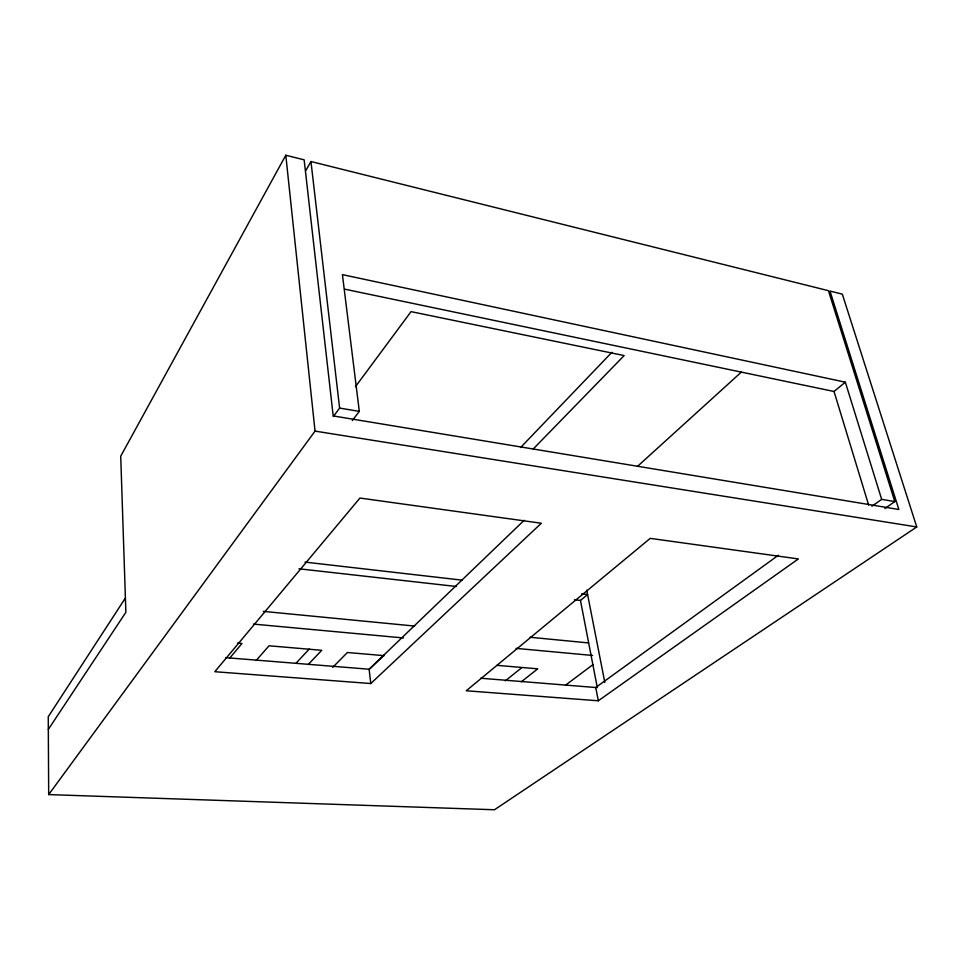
<?xml version="1.0" encoding="UTF-8"?>
<svg xmlns="http://www.w3.org/2000/svg" width="965" height="965" viewBox="0 0 965 965"><rect width="100%" height="100%" fill="white"/><g stroke="black" fill="none" stroke-linecap="round" stroke-linejoin="round"><path stroke-width="1.45" d="M125.402 598.01L48.25 716.718L48.684 794.593L494.466 809.756L916.75 526.95L842.312 294.144L829.997 291.068L898.849 509.484L333.202 415.927L304.144 159.828L285.797 155.244L120.722 456.204L125.872 612.293L48.322 729.419M305.736 170.66L310.959 161.529L828.44 290.682L894.808 501.571L884.941 508.495M48.684 794.593L315.048 431.114L285.797 155.244M333.359 416.518L339.608 408.074L310.959 161.529M355.458 386.688L411.042 311.635L624.162 355.566L533.247 448.966M352.309 420.559L359.306 411.392L342.418 274.627L845.328 382.176L881.672 499.363L894.808 501.571M229.537 658.299L241.998 643.462L237.499 643.076M256.171 660.458L269.054 645.79L321.743 650.301L308.257 664.451M296.026 663.208L309.246 649.071M520.569 447.555L611.87 352.322M332.696 667.37L347.4 652.509L384.179 655.657M225.81 657.66L369.113 669.227L524.176 520.28M369.848 668.829L383.901 655.332M370.777 683.534L541.317 523.235L359.945 498.049L214.809 671.712L370.777 683.534L369.113 669.227M637.419 466.445L741.229 372.213M574.477 599.76L580.46 600.435L587.589 594.561L581.606 593.873M344.614 289.15L834.037 391.488L845.328 382.176M505.31 680.868L521.619 667.756M521.329 681.785L537.746 668.829L496.891 665.331M565.466 685.222L593.029 664.571M480.642 678.226L595.743 687.514L778.381 555.249M871.962 506.251L881.672 499.363M598.3 700.783L798.357 558.928L650.241 538.361L466.252 690.771L598.3 700.783L595.743 687.514M253.421 624.09L403.467 637.962M515.998 648.371L592.522 655.452M263.312 611.376L414.697 626.068M530.123 637.262L588.578 642.931M298.969 568.795L456.18 586.467M304.988 562.1L461.982 580.134M315.048 431.114L916.75 526.95M339.608 408.074L359.306 411.392M834.037 391.488L868.657 505.093M586.732 590.17L604.814 682.436M580.46 600.435L597.311 687.659"/></g></svg>
